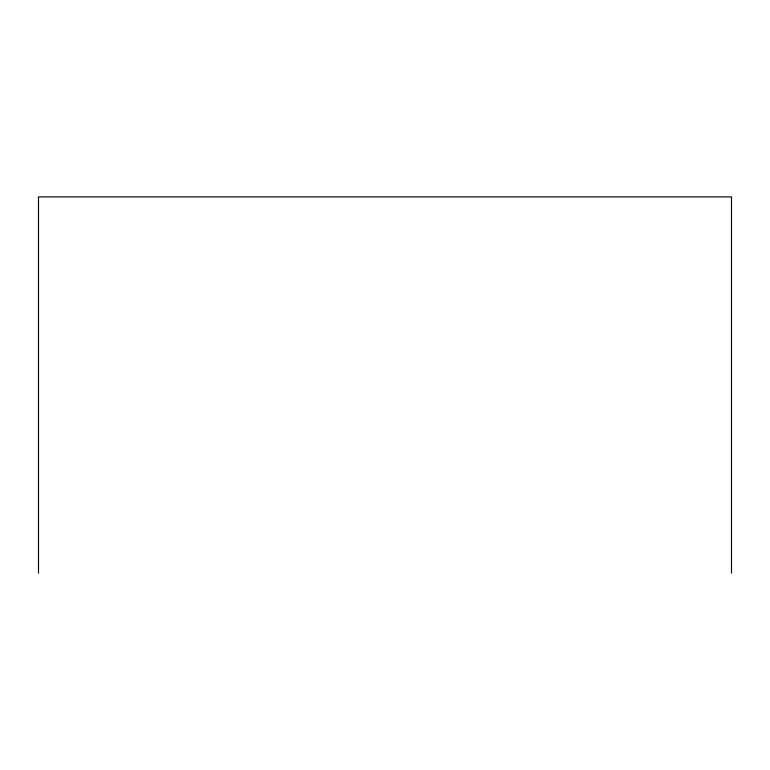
<?xml version="1.0" encoding="UTF-8"?>
<svg xmlns="http://www.w3.org/2000/svg" width="770" height="770" viewBox="0 0 770 770"><rect width="100%" height="100%" fill="white"/><g stroke="black" fill="none" stroke-linecap="round" stroke-linejoin="round"><path stroke-width="1.16" d="M731.5 573.092L731.5 196.908L38.5 196.908L38.5 573.092"/></g></svg>
